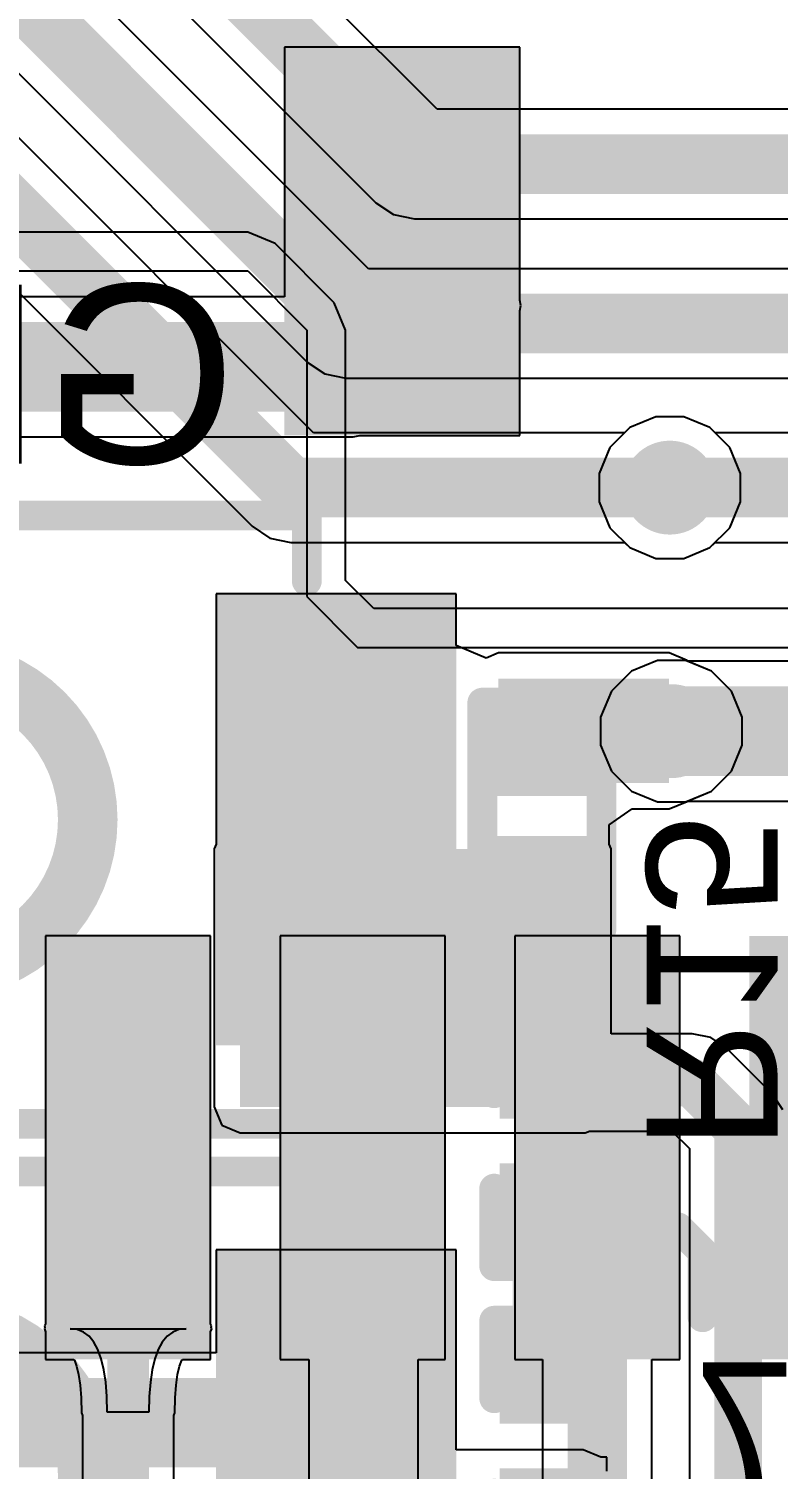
# Model space of a CAD drawing. Header units: millimetres. Extents: x -6 to 110, y 0 to 86.
# Drawn here: x 2.88 to 6.07, y 18.27 to 24.4 of the extents above; entities that cross this region are included whole.
import ezdxf

# ---------------------------------------------------------------- set-up
doc = ezdxf.new("R2010")
doc.units = ezdxf.units.MM
for name, color, linetype in [('BottomLayer', 5, 'Continuous'), ('BottomOverlay', 54, 'Continuous'), ('BottomPaste', 16, 'Continuous'), ('BottomSolder', 6, 'Continuous'), ('MidLayer1', 16, 'Continuous'), ('MidLayer2', 76, 'Continuous'), ('TopLayer', 1, 'Continuous'), ('TopPaste', 8, 'Continuous'), ('TopSolder', 216, 'Continuous'), ('ViaHoleLayer', 16, 'Continuous')]:
    doc.layers.add(name, color=color, linetype=linetype)
doc.styles.add('Arial', font='', dxfattribs={"height": 0.2})
doc.styles.get('Arial').set_extended_font_data('Arial')

# ---------------------------------------------------------------- blocks, each defined once
blk = doc.blocks.new('SOP_4_2_54_B_41')
at = {"layer": 'BottomLayer'}
blk.add_hatch(color=5, dxfattribs=at).paths.add_polyline_path([(2.4, -0.87), (3.85, -0.87), (3.85, -1.67), (2.4, -1.67)])
at = {"layer": 'BottomPaste'}
blk.add_hatch(color=16, dxfattribs=at).paths.add_polyline_path([(2.4, -0.87), (3.85, -0.87), (3.85, -1.67), (2.4, -1.67)])
at = {"layer": 'BottomSolder'}
blk.add_hatch(color=6, dxfattribs=at).paths.add_polyline_path([(2.2984, -0.7684), (3.9516, -0.7684), (3.9516, -1.7716), (2.2984, -1.7716)])
blk = doc.blocks.new('B3U_1000P_B_43')
at = {"layer": 'BottomLayer'}
for points in [[(-2.11, 0.86), (-1.29, 0.86), (-1.29, -0.86), (-2.11, -0.86)], [(1.29, 0.86), (2.11, 0.86), (2.11, -0.86), (1.29, -0.86)]]:
    blk.add_hatch(color=5, dxfattribs=at).paths.add_polyline_path(points)
at = {"layer": 'BottomPaste'}
for points in [[(-2.11, 0.86), (-1.29, 0.86), (-1.29, -0.86), (-2.11, -0.86)], [(1.29, 0.86), (2.11, 0.86), (2.11, -0.86), (1.29, -0.86)]]:
    blk.add_hatch(color=16, dxfattribs=at).paths.add_polyline_path(points)
at = {"layer": 'BottomSolder'}
for points in [[(-2.2116, 0.9616), (-1.1884, 0.9616), (-1.1884, -0.9616), (-2.2116, -0.9616)], [(1.1884, 0.9616), (2.2116, 0.9616), (2.2116, -0.9616), (1.1884, -0.9616)]]:
    blk.add_hatch(color=6, dxfattribs=at).paths.add_polyline_path(points)
at = {"layer": 'BottomOverlay', "const_width": 0.127}
for points in [[(-1.5748, 1.2954), (1.5748, 1.2954)], [(-1.5748, 1.016), (-1.5748, 1.2954)], [(1.5748, 1.016), (1.5748, 1.2954)], [(-1.5748, -1.2954), (-1.5748, -1.016)], [(1.5748, -1.2954), (1.5748, -1.016)], [(-1.5748, -1.2954), (1.5748, -1.2954)]]:
    blk.add_lwpolyline(points, dxfattribs=at)
at = {"layer": 'BottomOverlay'}
for points, const_width in [([(-1.6065, 1.2954, 1), (-1.5431, 1.2954, 1)], 0.0635), ([(-1.6065, 1.2954, 1), (-1.5431, 1.2954, 1)], 0.0635), ([(1.5431, 1.2954, 1), (1.6066, 1.2954, 1)], 0.0635), ([(1.5431, 1.2954, 1), (1.6066, 1.2954, 1)], 0.0635), ([(-1.6065, 1.016, 1), (-1.5431, 1.016, 1)], 0.0635), ([(1.5431, 1.016, 1), (1.6066, 1.016, 1)], 0.0635), ([(0.6411, 0, 1), (-0.6411, 0, 1)], 0.254), ([(-0.7046, 0, 1), (-0.5776, 0, 1)], 0.127), ([(0.5776, 0, 1), (0.7046, 0, 1)], 0.127), ([(-1.6065, -1.016, 1), (-1.5431, -1.016, 1)], 0.0635), ([(1.5431, -1.016, 1), (1.6066, -1.016, 1)], 0.0635), ([(-1.6065, -1.2954, 1), (-1.5431, -1.2954, 1)], 0.0635), ([(-1.6065, -1.2954, 1), (-1.5431, -1.2954, 1)], 0.0635), ([(1.5431, -1.2954, 1), (1.6066, -1.2954, 1)], 0.0635), ([(1.5431, -1.2954, 1), (1.6066, -1.2954, 1)], 0.0635)]:
    blk.add_lwpolyline(points, format="xyb", close=True, dxfattribs=dict(at, const_width=const_width))
blk = doc.blocks.new('B3U_1000P_B_44')
at = {"layer": 'BottomLayer'}
for points in [[(-2.11, 0.86), (-1.29, 0.86), (-1.29, -0.86), (-2.11, -0.86)], [(1.29, 0.86), (2.11, 0.86), (2.11, -0.86), (1.29, -0.86)]]:
    blk.add_hatch(color=5, dxfattribs=at).paths.add_polyline_path(points)
at = {"layer": 'BottomPaste'}
for points in [[(-2.11, 0.86), (-1.29, 0.86), (-1.29, -0.86), (-2.11, -0.86)], [(1.29, 0.86), (2.11, 0.86), (2.11, -0.86), (1.29, -0.86)]]:
    blk.add_hatch(color=16, dxfattribs=at).paths.add_polyline_path(points)
at = {"layer": 'BottomSolder'}
for points in [[(-2.2116, 0.9616), (-1.1884, 0.9616), (-1.1884, -0.9616), (-2.2116, -0.9616)], [(1.1884, 0.9616), (2.2116, 0.9616), (2.2116, -0.9616), (1.1884, -0.9616)]]:
    blk.add_hatch(color=6, dxfattribs=at).paths.add_polyline_path(points)
at = {"layer": 'BottomOverlay', "const_width": 0.127}
for points in [[(-1.5748, 1.2954), (1.5748, 1.2954)], [(-1.5748, 1.016), (-1.5748, 1.2954)], [(1.5748, 1.016), (1.5748, 1.2954)], [(-1.5748, -1.2954), (-1.5748, -1.016)], [(1.5748, -1.2954), (1.5748, -1.016)], [(-1.5748, -1.2954), (1.5748, -1.2954)]]:
    blk.add_lwpolyline(points, dxfattribs=at)
at = {"layer": 'BottomOverlay'}
for points, const_width in [([(-1.6065, 1.2954, 1), (-1.5431, 1.2954, 1)], 0.0635), ([(-1.6065, 1.2954, 1), (-1.5431, 1.2954, 1)], 0.0635), ([(1.5431, 1.2954, 1), (1.6066, 1.2954, 1)], 0.0635), ([(1.5431, 1.2954, 1), (1.6066, 1.2954, 1)], 0.0635), ([(-1.6065, 1.016, 1), (-1.5431, 1.016, 1)], 0.0635), ([(1.5431, 1.016, 1), (1.6066, 1.016, 1)], 0.0635), ([(0.6411, 0, 1), (-0.6411, 0, 1)], 0.254), ([(-0.7046, 0, 1), (-0.5776, 0, 1)], 0.127), ([(0.5776, 0, 1), (0.7046, 0, 1)], 0.127), ([(-1.6065, -1.016, 1), (-1.5431, -1.016, 1)], 0.0635), ([(1.5431, -1.016, 1), (1.6066, -1.016, 1)], 0.0635), ([(-1.6065, -1.2954, 1), (-1.5431, -1.2954, 1)], 0.0635), ([(-1.6065, -1.2954, 1), (-1.5431, -1.2954, 1)], 0.0635), ([(1.5431, -1.2954, 1), (1.6066, -1.2954, 1)], 0.0635), ([(1.5431, -1.2954, 1), (1.6066, -1.2954, 1)], 0.0635)]:
    blk.add_lwpolyline(points, format="xyb", close=True, dxfattribs=dict(at, const_width=const_width))
blk = doc.blocks.new('R___0201_B_47')
at = {"layer": 'BottomLayer'}
for points in [[(-0.41, 0.185), (-0.14, 0.185), (-0.14, -0.185), (-0.41, -0.185)], [(0.14, 0.185), (0.41, 0.185), (0.41, -0.185), (0.14, -0.185)]]:
    blk.add_hatch(color=5, dxfattribs=at).paths.add_polyline_path(points)
at = {"layer": 'BottomPaste'}
for points in [[(-0.41, 0.185), (-0.14, 0.185), (-0.14, -0.185), (-0.41, -0.185)], [(0.14, 0.185), (0.41, 0.185), (0.41, -0.185), (0.14, -0.185)]]:
    blk.add_hatch(color=16, dxfattribs=at).paths.add_polyline_path(points)
at = {"layer": 'BottomSolder'}
for points in [[(-0.465, 0.24), (-0.085, 0.24), (-0.085, -0.24), (-0.465, -0.24)], [(0.085, 0.24), (0.465, 0.24), (0.465, -0.24), (0.085, -0.24)]]:
    blk.add_hatch(color=6, dxfattribs=at).paths.add_polyline_path(points)
at = {"layer": 'BottomOverlay', "const_width": 0.127}
for points in [[(-0.4826, 0.254), (-0.4826, -0.254)], [(-0.4826, 0.254), (0.4826, 0.254)], [(0.4826, 0.254), (0.4826, -0.254)], [(-0.4826, -0.254), (0.4826, -0.254)]]:
    blk.add_lwpolyline(points, dxfattribs=at)
at = {"layer": 'BottomOverlay', "const_width": 0.0635}
for points in [[(-0.5143, 0.254, 1), (-0.4508, 0.254, 1)], [(-0.5143, 0.254, 1), (-0.4508, 0.254, 1)], [(0.4508, 0.254, 1), (0.5143, 0.254, 1)], [(0.4508, 0.254, 1), (0.5143, 0.254, 1)], [(-0.5143, -0.254, 1), (-0.4508, -0.254, 1)], [(-0.5143, -0.254, 1), (-0.4508, -0.254, 1)], [(0.4508, -0.254, 1), (0.5143, -0.254, 1)], [(0.4508, -0.254, 1), (0.5143, -0.254, 1)]]:
    blk.add_lwpolyline(points, format="xyb", close=True, dxfattribs=at)
blk = doc.blocks.new('V________T______61')
at = {"layer": 'TopLayer'}
for points in [[(-1.75, -0.4625), (-1.25, -0.4625), (-1.25, -2.0625), (-1.75, -2.0625)], [(-0.75, -0.4625), (-0.25, -0.4625), (-0.25, -2.0625), (-0.75, -2.0625)], [(0.25, -0.4625), (0.75, -0.4625), (0.75, -2.0625), (0.25, -2.0625)], [(1.25, -0.4625), (1.75, -0.4625), (1.75, -2.0625), (1.25, -2.0625)]]:
    blk.add_hatch(color=1, dxfattribs=at).paths.add_polyline_path(points)
at = {"layer": 'TopPaste'}
for points in [[(-1.75, -0.4625), (-1.25, -0.4625), (-1.25, -2.0625), (-1.75, -2.0625)], [(-0.75, -0.4625), (-0.25, -0.4625), (-0.25, -2.0625), (-0.75, -2.0625)], [(0.25, -0.4625), (0.75, -0.4625), (0.75, -2.0625), (0.25, -2.0625)], [(1.25, -0.4625), (1.75, -0.4625), (1.75, -2.0625), (1.25, -2.0625)]]:
    blk.add_hatch(color=8, dxfattribs=at).paths.add_polyline_path(points)
at = {"layer": 'TopSolder'}
for points in [[(-1.8516, -0.3609), (-1.1484, -0.3609), (-1.1484, -2.1641), (-1.8516, -2.1641)], [(-0.8516, -0.3609), (-0.1484, -0.3609), (-0.1484, -2.1641), (-0.8516, -2.1641)], [(0.1484, -0.3609), (0.8516, -0.3609), (0.8516, -2.1641), (0.1484, -2.1641)], [(1.1484, -0.3609), (1.8516, -0.3609), (1.8516, -2.1641), (1.1484, -2.1641)]]:
    blk.add_hatch(color=216, dxfattribs=at).paths.add_polyline_path(points)
blk = doc.blocks.new('CAP_0201_B_64')
at = {"layer": 'BottomLayer'}
for points in [[(-0.45, 0.15), (-0.15, 0.15), (-0.15, -0.15), (-0.45, -0.15)], [(0.15, 0.15), (0.45, 0.15), (0.45, -0.15), (0.15, -0.15)]]:
    blk.add_hatch(color=5, dxfattribs=at).paths.add_polyline_path(points)
at = {"layer": 'BottomPaste'}
for points in [[(-0.45, 0.15), (-0.15, 0.15), (-0.15, -0.15), (-0.45, -0.15)], [(0.15, 0.15), (0.45, 0.15), (0.45, -0.15), (0.15, -0.15)]]:
    blk.add_hatch(color=16, dxfattribs=at).paths.add_polyline_path(points)
at = {"layer": 'BottomSolder'}
for points in [[(-0.505, 0.205), (-0.095, 0.205), (-0.095, -0.205), (-0.505, -0.205)], [(0.095, 0.205), (0.505, 0.205), (0.505, -0.205), (0.095, -0.205)]]:
    blk.add_hatch(color=6, dxfattribs=at).paths.add_polyline_path(points)
at = {"layer": 'BottomOverlay', "const_width": 0.127}
for points in [[(-0.5334, 0.2286), (-0.2032, 0.2286)], [(-0.5334, 0.2286), (-0.5334, -0.2286)], [(0.2032, 0.2286), (0.5334, 0.2286)], [(0.5334, 0.2286), (0.5334, -0.2286)], [(-0.5334, -0.2286), (-0.2032, -0.2286)], [(0.2032, -0.2286), (0.5334, -0.2286)]]:
    blk.add_lwpolyline(points, dxfattribs=at)
at = {"layer": 'BottomOverlay', "const_width": 0.0635}
for points in [[(-0.5651, 0.2286, 1), (-0.5016, 0.2286, 1)], [(-0.5651, 0.2286, 1), (-0.5016, 0.2286, 1)], [(-0.2349, 0.2286, 1), (-0.1714, 0.2286, 1)], [(0.1714, 0.2286, 1), (0.2349, 0.2286, 1)], [(0.5016, 0.2286, 1), (0.5651, 0.2286, 1)], [(0.5016, 0.2286, 1), (0.5651, 0.2286, 1)], [(-0.5651, -0.2286, 1), (-0.5016, -0.2286, 1)], [(-0.5651, -0.2286, 1), (-0.5016, -0.2286, 1)], [(-0.2349, -0.2286, 1), (-0.1714, -0.2286, 1)], [(0.1714, -0.2286, 1), (0.2349, -0.2286, 1)], [(0.5016, -0.2286, 1), (0.5651, -0.2286, 1)], [(0.5016, -0.2286, 1), (0.5651, -0.2286, 1)]]:
    blk.add_lwpolyline(points, format="xyb", close=True, dxfattribs=at)
blk = doc.blocks.new('CAP_0201_B_69')
at = {"layer": 'BottomLayer'}
for points in [[(-0.45, 0.15), (-0.15, 0.15), (-0.15, -0.15), (-0.45, -0.15)], [(0.15, 0.15), (0.45, 0.15), (0.45, -0.15), (0.15, -0.15)]]:
    blk.add_hatch(color=5, dxfattribs=at).paths.add_polyline_path(points)
at = {"layer": 'BottomPaste'}
for points in [[(-0.45, 0.15), (-0.15, 0.15), (-0.15, -0.15), (-0.45, -0.15)], [(0.15, 0.15), (0.45, 0.15), (0.45, -0.15), (0.15, -0.15)]]:
    blk.add_hatch(color=16, dxfattribs=at).paths.add_polyline_path(points)
at = {"layer": 'BottomSolder'}
for points in [[(-0.505, 0.205), (-0.095, 0.205), (-0.095, -0.205), (-0.505, -0.205)], [(0.095, 0.205), (0.505, 0.205), (0.505, -0.205), (0.095, -0.205)]]:
    blk.add_hatch(color=6, dxfattribs=at).paths.add_polyline_path(points)
at = {"layer": 'BottomOverlay', "const_width": 0.127}
for points in [[(-0.2032, 0.2286), (-0.5334, 0.2286)], [(-0.5334, -0.2286), (-0.5334, 0.2286)], [(0.5334, 0.2286), (0.2032, 0.2286)], [(0.5334, -0.2286), (0.5334, 0.2286)], [(-0.2032, -0.2286), (-0.5334, -0.2286)], [(0.5334, -0.2286), (0.2032, -0.2286)]]:
    blk.add_lwpolyline(points, dxfattribs=at)
at = {"layer": 'BottomOverlay', "const_width": 0.0635}
for points in [[(-0.5651, 0.2286, 1), (-0.5016, 0.2286, 1)], [(-0.5651, 0.2286, 1), (-0.5016, 0.2286, 1)], [(-0.2349, 0.2286, 1), (-0.1714, 0.2286, 1)], [(0.1714, 0.2286, 1), (0.2349, 0.2286, 1)], [(0.5016, 0.2286, 1), (0.5651, 0.2286, 1)], [(0.5016, 0.2286, 1), (0.5651, 0.2286, 1)], [(-0.5651, -0.2286, 1), (-0.5016, -0.2286, 1)], [(-0.5651, -0.2286, 1), (-0.5016, -0.2286, 1)], [(-0.2349, -0.2286, 1), (-0.1714, -0.2286, 1)], [(0.1714, -0.2286, 1), (0.2349, -0.2286, 1)], [(0.5016, -0.2286, 1), (0.5651, -0.2286, 1)], [(0.5016, -0.2286, 1), (0.5651, -0.2286, 1)]]:
    blk.add_lwpolyline(points, format="xyb", close=True, dxfattribs=at)

msp = doc.modelspace()

# ---------------------------------------------------------------- hatches: boundary and pattern name
at = {"layer": 'BottomLayer'}
h = msp.add_hatch(color=5, dxfattribs=at)
edge = h.paths.add_edge_path()
edge.add_arc((5.6111, 22.4454), 0.2, 0, 360)
for points in [[(4.881, 21.1871), (5.608, 21.1871), (5.608, 21.6312), (4.881, 21.6312)], [(3.7792, 19.808), (5.251, 19.808), (5.251, 20.9071), (3.7792, 20.9071)], [(4.9414, 18.5142), (5.2414, 18.5142), (5.2414, 19.5132), (4.9414, 19.5132)]]:
    msp.add_hatch(color=5, dxfattribs=at).paths.add_polyline_path(points)
h = msp.add_hatch(color=5, dxfattribs=at)
edge = h.paths.add_edge_path()
edge.add_arc((5.6181, 21.4083), 0.2, 0, 360)
at = {"layer": 'MidLayer1'}
h = msp.add_hatch(color=16, dxfattribs=at)
edge = h.paths.add_edge_path()
edge.add_arc((5.6111, 22.4454), 0.2, 0, 360)
h = msp.add_hatch(color=16, dxfattribs=at)
edge = h.paths.add_edge_path()
edge.add_arc((5.6181, 21.4083), 0.2, 0, 360)
at = {"layer": 'MidLayer2'}
h = msp.add_hatch(color=76, dxfattribs=at)
edge = h.paths.add_edge_path()
edge.add_arc((5.6111, 22.4454), 0.2, 0, 360)
h = msp.add_hatch(color=76, dxfattribs=at)
edge = h.paths.add_edge_path()
edge.add_arc((5.6181, 21.4083), 0.2, 0, 360)
at = {"layer": 'TopLayer'}
h = msp.add_hatch(color=1, dxfattribs=at)
edge = h.paths.add_edge_path()
edge.add_arc((5.6111, 22.4454), 0.2, 0, 360)
h = msp.add_hatch(color=1, dxfattribs=at)
edge = h.paths.add_edge_path()
edge.add_arc((5.6181, 21.4083), 0.2, 0, 360)
at = {"layer": 'ViaHoleLayer'}
h = msp.add_hatch(color=16, dxfattribs=at)
edge = h.paths.add_edge_path()
edge.add_arc((5.6111, 22.4454), 0.1, 0, 360)
h = msp.add_hatch(color=16, dxfattribs=at)
edge = h.paths.add_edge_path()
edge.add_arc((5.6181, 21.4083), 0.1, 0, 360)

# ---------------------------------------------------------------- linework, layer by layer
at = {"layer": 'BottomLayer'}
for p, q in [((4.972, 24.3208), (3.9688, 24.3208)), ((3.9688, 24.3208), (3.9688, 23.2575)), ((4.972, 23.2437), (4.972, 24.3208)), ((3.9688, 23.2575), (2.3687, 23.2575)), ((4.9765, 23.2212), (4.972, 23.2437)), ((4.972, 23.1987), (4.9765, 23.2212)), ((4.972, 22.6676), (4.972, 23.1987)), ((5.4403, 22.7011), (5.3554, 22.6163)), ((5.5511, 22.747), (5.4403, 22.7011)), ((5.6711, 22.747), (5.5511, 22.747)), ((5.7819, 22.7011), (5.6711, 22.747)), ((5.8046, 22.6785), (5.7819, 22.7011)), ((2.374, 22.6619), (4.2609, 22.6619)), ((4.2609, 22.6619), (4.2897, 22.6676)), ((4.2897, 22.6676), (4.972, 22.6676)), ((6.3548, 22.6785), (5.8046, 22.6785)), ((5.3554, 22.6163), (5.3095, 22.5054)), ((5.3095, 22.5054), (5.3095, 22.3855)), ((5.3095, 22.3855), (5.3554, 22.2746)), ((5.3554, 22.2746), (5.4403, 22.1898)), ((5.7819, 22.1898), (5.8046, 22.2124)), ((5.8046, 22.2124), (6.2583, 22.2124)), ((5.4403, 22.1898), (5.5511, 22.1438)), ((5.6711, 22.1438), (5.7819, 22.1898)), ((5.5511, 22.1438), (5.6711, 22.1438)), ((4.7008, 21.9928), (3.6776, 21.9928)), ((3.6776, 21.9928), (3.6776, 20.9273)), ((4.7008, 21.7725), (4.7008, 21.9928)), ((4.8278, 21.7192), (4.7008, 21.7725)), ((4.881, 21.7412), (4.8278, 21.7192)), ((5.608, 21.7412), (4.881, 21.7412)), ((5.6857, 21.709), (5.608, 21.7412)), ((5.6868, 21.7063), (5.6857, 21.709)), ((5.789, 21.664), (5.6868, 21.7063)), ((5.8738, 21.5792), (5.789, 21.664)), ((5.9197, 21.4683), (5.8738, 21.5792)), ((5.9197, 21.3484), (5.9197, 21.4683)), ((5.8738, 21.2375), (5.9197, 21.3484)), ((5.789, 21.1527), (5.8738, 21.2375)), ((5.608, 21.0771), (5.6857, 21.1093)), ((5.6857, 21.1093), (5.686, 21.11)), ((5.686, 21.11), (5.789, 21.1527)), ((5.3526, 21.0087), (5.4513, 21.0771)), ((5.4513, 21.0771), (5.608, 21.0771)), ((5.3526, 20.9273), (5.3526, 21.0087)), ((3.6776, 20.9273), (3.6692, 20.9071)), ((5.361, 20.9071), (5.3526, 20.9273)), ((3.6692, 20.9071), (3.6692, 19.808)), ((5.361, 20.1196), (5.361, 20.9071)), ((5.7061, 20.1196), (5.361, 20.1196)), ((5.7854, 20.1038), (5.7061, 20.1196)), ((5.7061, 20.1196), (5.7061, 20.1196)), ((5.8526, 20.0589), (5.7854, 20.1038)), ((6.0487, 19.8628), (5.8526, 20.0589)), ((6.0936, 19.7955), (6.0487, 19.8628)), ((6.0487, 19.8628), (6.0487, 19.8628)), ((3.6692, 19.808), (3.7014, 19.7303)), ((3.7014, 19.7303), (3.7792, 19.6981)), ((3.7792, 19.6981), (5.251, 19.6981)), ((5.251, 19.6981), (5.2683, 19.7052)), ((5.2683, 19.7052), (5.6203, 19.7052)), ((5.6203, 19.7052), (5.695, 19.6304)), ((5.695, 19.6304), (5.695, 16.2052)), ((4.7008, 19.1988), (3.6776, 19.1988)), ((3.6776, 19.1988), (3.6776, 18.7612)), ((4.7008, 18.3472), (4.7008, 19.1988)), ((3.6776, 18.7612), (2.773, 18.7612)), ((5.2414, 18.3472), (4.7008, 18.3472)), ((5.3171, 18.3158), (5.2414, 18.3472)), ((5.343, 18.3158), (5.3171, 18.3158)), ((5.343, 18.2574), (5.343, 18.3158))]:
    msp.add_line(p, q, dxfattribs=at)
for points, const_width in [([(4.4704, 23.1692), (4.4704, 23.4942)], 0.381), ([(4.4704, 23.4942), (4.7434, 23.2212)], 0.254), ([(4.2609, 22.9597), (4.4704, 23.1692)], 0.381), ([(2.3033, 22.9597), (4.2609, 22.9597)], 0.381), ([(5.6111, 22.4454), (6.3548, 22.4454)], 0.254), ([(5.066, 21.3221), (5.1523, 21.4083)], 0.127), ([(5.1523, 21.4083), (5.6181, 21.4083)], 0.127), ([(5.0914, 19.9632), (5.1422, 19.9124)], 0.2032), ([(5.1422, 19.9124), (5.7061, 19.9124)], 0.2032), ([(5.7061, 19.9124), (5.9022, 19.7163)], 0.2032), ([(5.9022, 15.7786), (5.9022, 19.7163)], 0.2032), ([(2.6497, 18.4634), (4.305, 18.4634)], 0.381)]:
    msp.add_lwpolyline(points, dxfattribs=dict(at, const_width=const_width))
for points, const_width in [([(4.3751, 23.4942, 1), (4.5656, 23.4942, 1)], 0.1905), ([(4.4069, 23.4942, 1), (4.5339, 23.4942, 1)], 0.127), ([(4.3751, 23.1692, 1), (4.5656, 23.1692, 1)], 0.1905), ([(4.3751, 23.1692, 1), (4.5656, 23.1692, 1)], 0.1905), ([(4.6799, 23.2212, 1), (4.8069, 23.2212, 1)], 0.127), ([(4.1656, 22.9597, 1), (4.3561, 22.9597, 1)], 0.1905), ([(4.1656, 22.9597, 1), (4.3561, 22.9597, 1)], 0.1905), ([(5.5476, 22.4454, 1), (5.6746, 22.4454, 1)], 0.127), ([(5.1205, 21.4083, 1), (5.184, 21.4083, 1)], 0.0635), ([(5.1205, 21.4083, 1), (5.184, 21.4083, 1)], 0.0635), ([(5.5864, 21.4083, 1), (5.6499, 21.4083, 1)], 0.0635), ([(5.0343, 21.3221, 1), (5.0978, 21.3221, 1)], 0.0635), ([(5.0406, 19.9632, 1), (5.1422, 19.9632, 1)], 0.1016), ([(5.0914, 19.9124, 1), (5.193, 19.9124, 1)], 0.1016), ([(5.0914, 19.9124, 1), (5.193, 19.9124, 1)], 0.1016), ([(5.6553, 19.9124, 1), (5.7569, 19.9124, 1)], 0.1016), ([(5.6553, 19.9124, 1), (5.7569, 19.9124, 1)], 0.1016), ([(5.8514, 19.7163, 1), (5.953, 19.7163, 1)], 0.1016), ([(5.8514, 19.7163, 1), (5.953, 19.7163, 1)], 0.1016), ([(4.2097, 18.4634, 1), (4.4002, 18.4634, 1)], 0.1905)]:
    msp.add_lwpolyline(points, format="xyb", close=True, dxfattribs=dict(at, const_width=const_width))
at = {"layer": 'BottomOverlay', "const_width": 0.127}
for points in [[(5.32, 19.2949), (5.6467, 19.2949)], [(5.6467, 19.2949), (5.7506, 19.1909)], [(5.7506, 18.9123), (5.7506, 19.1909)]]:
    msp.add_lwpolyline(points, dxfattribs=at)
at = {"layer": 'BottomOverlay', "const_width": 0.0635}
for points in [[(5.2883, 19.2949, 1), (5.3518, 19.2949, 1)], [(5.6149, 19.2949, 1), (5.6784, 19.2949, 1)], [(5.6149, 19.2949, 1), (5.6784, 19.2949, 1)], [(5.7189, 19.1909, 1), (5.7824, 19.1909, 1)], [(5.7189, 19.1909, 1), (5.7824, 19.1909, 1)], [(5.7189, 18.9123, 1), (5.7824, 18.9123, 1)]]:
    msp.add_lwpolyline(points, format="xyb", close=True, dxfattribs=at)
at = {"layer": 'MidLayer1'}
for p, q in [((3.8119, 23.533), (2.4909, 23.533)), ((3.9285, 23.4846), (3.8119, 23.533)), ((4.1806, 23.2325), (3.9285, 23.4846)), ((2.4909, 23.368), (3.8119, 23.368)), ((3.8119, 23.368), (4.064, 23.1159)), ((4.229, 23.1159), (4.1806, 23.2325)), ((4.064, 23.1159), (4.064, 21.9819)), ((4.229, 22.0502), (4.229, 23.1159)), ((5.4403, 22.7011), (5.3554, 22.6163)), ((5.5511, 22.747), (5.4403, 22.7011)), ((5.6711, 22.747), (5.5511, 22.747)), ((5.7819, 22.7011), (5.6711, 22.747)), ((5.8668, 22.6163), (5.7819, 22.7011)), ((5.3554, 22.6163), (5.3095, 22.5054)), ((5.9127, 22.5054), (5.8668, 22.6163)), ((5.3095, 22.5054), (5.3095, 22.3855)), ((5.9127, 22.3855), (5.9127, 22.5054)), ((5.3095, 22.3855), (5.3554, 22.2746)), ((5.8668, 22.2746), (5.9127, 22.3855)), ((5.3554, 22.2746), (5.4403, 22.1898)), ((5.7819, 22.1898), (5.8668, 22.2746)), ((5.4403, 22.1898), (5.5511, 22.1438)), ((5.6711, 22.1438), (5.7819, 22.1898)), ((5.5511, 22.1438), (5.6711, 22.1438)), ((4.3491, 21.9301), (4.229, 22.0502)), ((4.064, 21.9819), (4.2807, 21.7651)), ((6.7149, 21.9301), (4.3491, 21.9301)), ((4.2807, 21.7651), (6.7149, 21.7651))]:
    msp.add_line(p, q, dxfattribs=at)
at = {"layer": 'MidLayer2'}
for p, q in [((5.4403, 22.7011), (5.3554, 22.6163)), ((5.5511, 22.747), (5.4403, 22.7011)), ((5.6711, 22.747), (5.5511, 22.747)), ((5.7819, 22.7011), (5.6711, 22.747)), ((5.8668, 22.6163), (5.7819, 22.7011)), ((5.3554, 22.6163), (5.3095, 22.5054)), ((5.9127, 22.5054), (5.8668, 22.6163)), ((5.3095, 22.5054), (5.3095, 22.3855)), ((5.9127, 22.3855), (5.9127, 22.5054)), ((5.3095, 22.3855), (5.3554, 22.2746)), ((5.8668, 22.2746), (5.9127, 22.3855)), ((5.3554, 22.2746), (5.4403, 22.1898)), ((5.7819, 22.1898), (5.8668, 22.2746)), ((5.4403, 22.1898), (5.5511, 22.1438)), ((5.6711, 22.1438), (5.7819, 22.1898)), ((5.5511, 22.1438), (5.6711, 22.1438)), ((5.4473, 21.664), (5.3624, 21.5792)), ((5.5581, 21.7099), (5.4473, 21.664)), ((5.6781, 21.7099), (5.5581, 21.7099)), ((5.789, 21.664), (5.6781, 21.7099)), ((5.8738, 21.5792), (5.789, 21.664)), ((5.3624, 21.5792), (5.3165, 21.4683)), ((5.9197, 21.4683), (5.8738, 21.5792)), ((5.3165, 21.4683), (5.3165, 21.3484)), ((5.9197, 21.3484), (5.9197, 21.4683)), ((5.3165, 21.3484), (5.3624, 21.2375)), ((5.8738, 21.2375), (5.9197, 21.3484)), ((5.3624, 21.2375), (5.4473, 21.1527)), ((5.789, 21.1527), (5.8738, 21.2375)), ((5.4473, 21.1527), (5.5581, 21.1067)), ((5.5581, 21.1067), (5.6781, 21.1067)), ((5.6781, 21.1067), (5.789, 21.1527))]:
    msp.add_line(p, q, dxfattribs=at)
at = {"layer": 'TopLayer'}
for p, q in [((4.6196, 24.0565), (2.9178, 25.7582)), ((2.5882, 25.4286), (4.3582, 23.6586)), ((4.3265, 23.3778), (2.9176, 24.7866)), ((2.588, 24.457), (4.0651, 22.9799)), ((4.0925, 22.6785), (2.6286, 24.1424)), ((7.3883, 24.0565), (4.6196, 24.0565)), ((2.3673, 23.7445), (3.8311, 22.2806)), ((4.3582, 23.6586), (4.4338, 23.6081)), ((4.4338, 23.6081), (4.523, 23.5903)), ((4.523, 23.5903), (7.2917, 23.5903)), ((6.7774, 23.3778), (4.3265, 23.3778)), ((4.0651, 22.9799), (4.1407, 22.9294)), ((4.1407, 22.9294), (4.2299, 22.9117)), ((4.2299, 22.9117), (6.6809, 22.9117)), ((5.4403, 22.7011), (5.4177, 22.6785)), ((5.5511, 22.747), (5.4403, 22.7011)), ((5.6711, 22.747), (5.5511, 22.747)), ((5.7819, 22.7011), (5.6711, 22.747)), ((5.8668, 22.6163), (5.7819, 22.7011)), ((5.4177, 22.6785), (4.0925, 22.6785)), ((5.9127, 22.5054), (5.8668, 22.6163)), ((5.9127, 22.3855), (5.9127, 22.5054)), ((5.8668, 22.2746), (5.9127, 22.3855)), ((3.8311, 22.2806), (3.9068, 22.2301)), ((5.7819, 22.1898), (5.8668, 22.2746)), ((3.9068, 22.2301), (3.996, 22.2124)), ((3.996, 22.2124), (5.4177, 22.2124)), ((5.4177, 22.2124), (5.4403, 22.1898)), ((5.4403, 22.1898), (5.5511, 22.1438)), ((5.6711, 22.1438), (5.7819, 22.1898)), ((5.5511, 22.1438), (5.6711, 22.1438)), ((5.4473, 21.664), (5.3624, 21.5792)), ((5.5581, 21.7099), (5.4473, 21.664)), ((5.6781, 21.7099), (5.5581, 21.7099)), ((5.6872, 21.7062), (5.6781, 21.7099)), ((7.0717, 21.7062), (5.6872, 21.7062)), ((5.3624, 21.5792), (5.3165, 21.4683)), ((5.3165, 21.4683), (5.3165, 21.3484)), ((5.3165, 21.3484), (5.3624, 21.2375)), ((5.3624, 21.2375), (5.4473, 21.1527)), ((5.4473, 21.1527), (5.5581, 21.1067)), ((5.5581, 21.1067), (5.6781, 21.1067)), ((5.6781, 21.1067), (5.6872, 21.1105)), ((5.6872, 21.1105), (6.9483, 21.1105)), ((3.6538, 20.5362), (2.9506, 20.5362)), ((2.9506, 20.5362), (2.9506, 18.8841)), ((3.6538, 18.8841), (3.6538, 20.5362)), ((4.6538, 20.5362), (3.9506, 20.5362)), ((3.9506, 20.5362), (3.9506, 18.733)), ((4.6538, 18.733), (4.6538, 20.5362)), ((5.6538, 20.5362), (4.9506, 20.5362)), ((4.9506, 20.5362), (4.9506, 18.733)), ((5.6538, 18.733), (5.6538, 20.5362)), ((2.9479, 18.8694), (2.9453, 18.8631)), ((2.9453, 18.8631), (2.9506, 18.8502)), ((2.9506, 18.8841), (2.9461, 18.876)), ((2.9461, 18.876), (2.9479, 18.8694)), ((2.9506, 18.8502), (2.9506, 18.733)), ((3.0853, 18.8595), (3.0553, 18.8631)), ((3.0553, 18.8631), (3.5492, 18.8631)), ((3.1122, 18.8488), (3.0853, 18.8595)), ((3.1359, 18.8311), (3.1122, 18.8488)), ((3.4923, 18.8488), (3.4686, 18.8311)), ((3.5191, 18.8595), (3.4923, 18.8488)), ((3.5492, 18.8631), (3.5191, 18.8595)), ((3.6584, 18.876), (3.6538, 18.8841)), ((3.6538, 18.8502), (3.6591, 18.8631)), ((3.6538, 18.733), (3.6538, 18.8502)), ((3.6565, 18.8694), (3.6584, 18.876)), ((3.6591, 18.8631), (3.6565, 18.8694)), ((3.1564, 18.8062), (3.1359, 18.8311)), ((3.1738, 18.7742), (3.1564, 18.8062)), ((3.188, 18.7351), (3.1738, 18.7742)), ((3.4306, 18.7742), (3.4164, 18.7351)), ((3.448, 18.8062), (3.4306, 18.7742)), ((3.4686, 18.8311), (3.448, 18.8062)), ((2.9506, 18.733), (3.071, 18.733)), ((3.071, 18.733), (3.0733, 18.7289)), ((3.0733, 18.7289), (3.0825, 18.7034)), ((3.1991, 18.6888), (3.188, 18.7351)), ((3.4164, 18.7351), (3.4054, 18.6888)), ((3.5219, 18.7034), (3.5312, 18.7289)), ((3.5312, 18.7289), (3.5334, 18.733)), ((3.5334, 18.733), (3.6538, 18.733)), ((3.9506, 18.733), (4.0719, 18.733)), ((4.0719, 18.733), (4.0719, 15.5003)), ((4.538, 15.5969), (4.538, 18.733)), ((4.538, 18.733), (4.6538, 18.733)), ((4.9506, 18.733), (5.0691, 18.733)), ((5.0691, 18.733), (5.0691, 16.1124)), ((5.5353, 16.2089), (5.5353, 18.733)), ((5.5353, 18.733), (5.6538, 18.733)), ((3.0825, 18.7034), (3.091, 18.6679)), ((3.091, 18.6679), (3.0977, 18.6231)), ((3.207, 18.6355), (3.1991, 18.6888)), ((3.4054, 18.6888), (3.3974, 18.6355)), ((3.5068, 18.6231), (3.5134, 18.6679)), ((3.5134, 18.6679), (3.5219, 18.7034)), ((3.0977, 18.6231), (3.1019, 18.5695)), ((3.2117, 18.575), (3.207, 18.6355)), ((3.3974, 18.6355), (3.3927, 18.575)), ((3.5026, 18.5695), (3.5068, 18.6231)), ((3.1019, 18.5695), (3.1034, 18.5049)), ((3.2133, 18.5075), (3.2117, 18.575)), ((3.3927, 18.575), (3.3911, 18.5075)), ((3.5011, 18.5049), (3.5026, 18.5695)), ((3.1034, 18.5049), (3.108, 18.4945)), ((3.108, 18.4945), (3.108, 15.4593)), ((3.3911, 18.5075), (3.2133, 18.5075)), ((3.4965, 18.4945), (3.5011, 18.5049)), ((3.4965, 15.3788), (3.4965, 18.4945))]:
    msp.add_line(p, q, dxfattribs=at)
for points, const_width in [([(2.6162, 25.7302), (4.523, 23.8234)], 0.254), ([(2.616, 24.7586), (4.2299, 23.1447)], 0.254), ([(2.4638, 23.9776), (3.996, 22.4454)], 0.254), ([(4.523, 23.8234), (7.3883, 23.8234)], 0.254), ([(4.2299, 23.1447), (6.7774, 23.1447)], 0.254), ([(3.996, 22.4454), (5.6111, 22.4454)], 0.254), ([(5.6181, 21.4083), (7.0717, 21.4083)], 0.381), ([(4.305, 15.5003), (4.305, 19.6319)], 0.254), ([(5.3022, 16.1124), (5.3022, 19.6346)], 0.254), ([(3.3022, 15.3788), (3.3022, 19.6346)], 0.1778)]:
    msp.add_lwpolyline(points, dxfattribs=dict(at, const_width=const_width))
for points, const_width in [([(4.4595, 23.8234, 1), (4.5865, 23.8234, 1)], 0.127), ([(4.4595, 23.8234, 1), (4.5865, 23.8234, 1)], 0.127), ([(4.1664, 23.1447, 1), (4.2934, 23.1447, 1)], 0.127), ([(4.1664, 23.1447, 1), (4.2934, 23.1447, 1)], 0.127), ([(3.9325, 22.4454, 1), (4.0595, 22.4454, 1)], 0.127), ([(3.9325, 22.4454, 1), (4.0595, 22.4454, 1)], 0.127), ([(5.5476, 22.4454, 1), (5.6746, 22.4454, 1)], 0.127), ([(5.5229, 21.4083, 1), (5.7134, 21.4083, 1)], 0.1905), ([(4.2415, 19.6319, 1), (4.3685, 19.6319, 1)], 0.127), ([(5.2387, 19.6346, 1), (5.3657, 19.6346, 1)], 0.127), ([(3.2578, 19.6346, 1), (3.3467, 19.6346, 1)], 0.0889)]:
    msp.add_lwpolyline(points, format="xyb", close=True, dxfattribs=dict(at, const_width=const_width))

# ---------------------------------------------------------------- block references
for name, p, rotation in [('SOP_4_2_54_B_41', (5.7404, 26.6192), 270), ('R___0201_B_47', (5.066, 21.0471), 90), ('V________T______61', (4.8022, 18.3721), 180), ('CAP_0201_B_64', (5.0914, 19.6632), 90), ('CAP_0201_B_69', (5.0914, 18.3642), 270)]:
    msp.add_blockref(name, p, dxfattribs=dict(rotation=rotation))
for name, p in [('B3U_1000P_B_43', (2.4892, 21.0312)), ('B3U_1000P_B_44', (2.4892, 18.2372))]:
    msp.add_blockref(name, p)

# ---------------------------------------------------------------- texts
at = {"layer": 'BottomOverlay', "style": 'Arial', "text_generation_flag": 2}
for s, height, rotation, p in [('GPIO', 0.762, 360, (3.764, 22.5479)), ('R15', 0.5588, 270, (5.5119, 19.6217))]:
    msp.add_text(s, height=height, rotation=rotation, dxfattribs=at).set_placement(p)
msp.add_text('C27', height=0.5588, dxfattribs=at).set_placement((7.1456, 18.1611))

doc.saveas('drawing.dxf')
